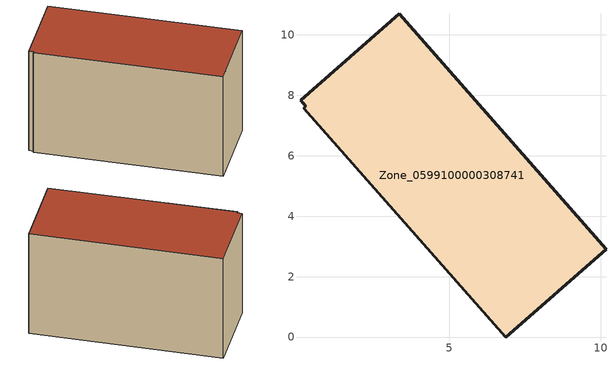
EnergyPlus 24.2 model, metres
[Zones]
Zone_0599100000308741
 floor ground (C_G): 6.86,0 0.18,7.58 0.25,7.64 0.07,7.84 3.34,10.69 10.18,2.9 z0
 wall outside (C_F): 6.86,0 10.18,2.9 3.34,10.69 0.07,7.84 0.25,7.64 0.18,7.58 6.86,0 z0:6.2
 roof outside (C_R): 0.18,7.58 6.86,0 10.18,2.9 3.34,10.69 0.07,7.84 0.25,7.64 z6.2
[BUILDING]
Pand.0599100000308741: North Axis=0; Terrain=City; Loads Convergence Tolerance Value=0.04; Temperature Convergence Tolerance Value=0.4; Solar Distribution=FullExterior; Maximum Number of Warmup Days=25; Minimum Number of Warmup Days=1
[Site:Location]
Rotterdam.The.Hague.AP_ZH_NLD Design_Conditions: Latitude=51.96; Longitude=4.45; Time Zone=1; Elevation=-4.5
[SITE:GROUNDTEMPERATURE:BUILDINGSURFACE]
18, 18, 18, 18, 18, 18, 18, 18, 18, 18, 18, 18
[MATERIAL] Thermal Absorptance=0.9; Solar Absorptance=0.7; Visible Absorptance=0.7
Name | Roughness | Thickness | Conductivity | Density | Specific Heat
G.TI.1946 | MediumSmooth | 0.15 | 1 | 540 | 1210
F.TI.1946 | Rough | 0.3 | 0.857143 | 1920 | 840
R.TI.1946 | MediumRough | 0.2 | 0.1 | 1500 | 1000
[CONSTRUCTION]
C_G: G.TI.1946
C_F: F.TI.1946
C_R: R.TI.1946
[ZONE]
Zone_0599100000308741: Type=1; Multiplier=1; Ceiling Height=Autocalculate; Volume=Autocalculate; Floor Area=autocalculate; Part of Total Floor Area=Yes
[ZONEINFILTRATION:DESIGNFLOWRATE]
Infil_Zone_0599100000308741: Zone or ZoneList or Space or SpaceList=Zone_0599100000308741; Schedule=AlwaysOn; Design Flow Rate Calculation Method=Flow/Area; Flow Rate per Floor Area=0.003; Constant Term Coefficient=1; Temperature Term Coefficient=0; Velocity Term Coefficient=0; Velocity Squared Term Coefficient=0
[HVACTEMPLATE:ZONE:IDEALLOADSAIRSYSTEM]
Zone_0599100000308741: Maximum Heating Supply Air Temperature=50; Minimum Cooling Supply Air Temperature=13; Maximum Heating Supply Air Humidity Ratio=0.0156; Minimum Cooling Supply Air Humidity Ratio=0.0077; Heating Limit=NoLimit; Cooling Limit=NoLimit; Dehumidification Control Type=ConstantSensibleHeatRatio; Cooling Sensible Heat Ratio=0.7; Dehumidification Setpoint=60; Humidification Control Type=None; Humidification Setpoint=30; Outdoor Air Method=None; Outdoor Air Flow Rate per Person=0.00944; Outdoor Air Flow Rate per Zone Floor Area=0; Outdoor Air Flow Rate per Zone=0; Demand Controlled Ventilation Type=None; Outdoor Air Economizer Type=NoEconomizer; Heat Recovery Type=None; Sensible Heat Recovery Effectiveness=0.7; Latent Heat Recovery Effectiveness=0.65
[ZONECONTROL:THERMOSTAT]
ThermostatControl_Zone_0599100000308741: Zone or ZoneList=Zone_0599100000308741; Control Type Schedule=DualSetpointControlType; Control 1=Thermostat_Zone_0599100000308741; Temperature Difference Between Cutout And Setpoint=0
[THERMOSTATSETPOINT:DUALSETPOINT]
Thermostat_Zone_0599100000308741: Heating Setpoint Temperature Schedule=HeatingSetpoint_Zone_0599100000308741; Cooling Setpoint Temperature Schedule=CoolingSetpoint_Zone_0599100000308741
[SCHEDULE:COMPACT]
HeatingSetpoint_Zone_0599100000308741: Through: 12/31, For: AllDays, Until: 24:00, 21
CoolingSetpoint_Zone_0599100000308741: Through: 12/31, For: AllDays, Until: 24:00, 24
DualSetpointControlType: Through: 12/31, For: AllDays, Until: 24:00, 4
AlwaysOn: Through: 12/31, For: AllDays, Until: 24:00, 1
